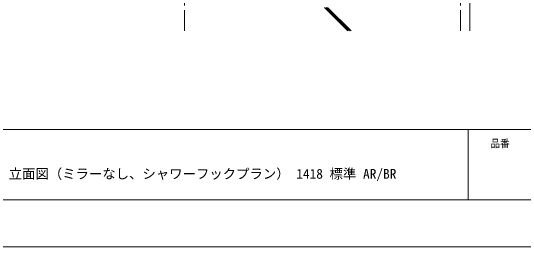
# Model space of a CAD drawing. Units: millimetres on the paper. Extents: x -305 to 305, y -152 to 152.
# Drawn here: x -168.7 to -59.2, y -148.5 to -98 of the extents above; entities that cross this region are included whole.
import ezdxf
from ezdxf.enums import TextEntityAlignment as Align

# ---------------------------------------------------------------- set-up
doc = ezdxf.new("R2010")
doc.units = ezdxf.units.MM
doc.linetypes.add('DASHED2', pattern=[3, 2, -1])
doc.linetypes.add('LONG_CHAIN', pattern=[21, 18, -1, 1, -1])
for name, color, linetype, lineweight in [('0-0_0', 7, 'Continuous', 9), ('0-1_VIEW0001', 7, 'DASHED2', 9), ('0-3_1図面枠', 7, 'Continuous', 9), ('0-4_図面枠', 3, 'Continuous', 9), ('0-5_DEFPOINTS', 7, 'Continuous', 9)]:
    doc.layers.add(name, color=color, linetype=linetype, lineweight=lineweight)
doc.styles.add('ＭＳ ゴシック', font='')
doc.styles.get('ＭＳ ゴシック').set_extended_font_data('MS Gothic')

msp = doc.modelspace()

# ---------------------------------------------------------------- linework, layer by layer
at = {"layer": '0-0_0'}
msp.add_line((-71.017, -123.498), (-71.017, -138.498), dxfattribs=at)
at = {"layer": '0-1_VIEW0001', "linetype": 'LONG_CHAIN'}
for p, q in [((-131.518, -14.02), (-131.518, -102.42)), ((-72.685, -14.02), (-72.685, -102.42))]:
    msp.add_line(p, q, dxfattribs=at)
at = {"layer": '0-1_VIEW0001', "linetype": 'Continuous'}
for p, q in [((-70.684, -14.02), (-70.684, -102.42)), ((-101.675, -97.42), (-96.675, -102.42)), ((-101.342, -97.42), (-96.342, -102.42)), ((-101.009, -97.42), (-96.009, -102.42))]:
    msp.add_line(p, q, dxfattribs=at)
at = {"layer": '0-4_図面枠'}
msp.add_line((-291.017, -123.498), (108.983, -123.498), dxfattribs=at)
msp.add_lwpolyline([(-291.017, -138.498), (108.983, -138.498), (108.983, 138.502), (-291.017, 138.502)], close=True, dxfattribs=at)
at = {"layer": '0-5_DEFPOINTS'}
msp.add_line((118.983, -148.498), (-301.017, -148.498), dxfattribs=at)

# ---------------------------------------------------------------- texts
at = {"layer": '0-3_1図面枠', "style": 'ＭＳ ゴシック', "width": 0.9}
msp.add_text('品番', height=1.628, dxfattribs=at).set_placement((-66.276, -127.759), align=Align.BOTTOM_LEFT)
at = {"layer": '0-3_1図面枠', "style": 'ＭＳ ゴシック'}
msp.add_text('ノウム 集合 立面図（ミラーなし、シャワーフックプラン） 1418 標準 AR/BR', height=2.092, dxfattribs=at).set_placement((-186.165, -134.602), align=Align.BOTTOM_LEFT)

doc.saveas('drawing.dxf')
